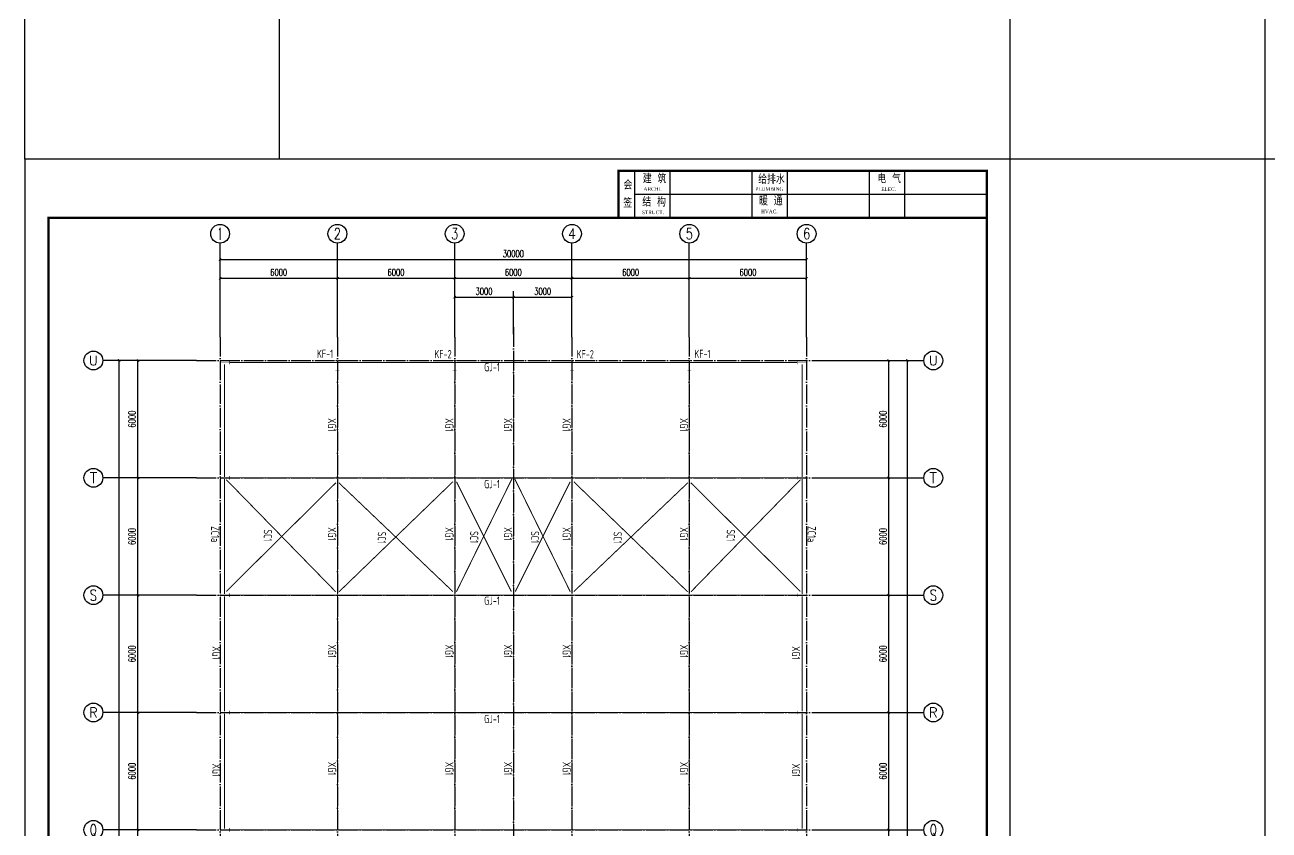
# Model space of a CAD drawing. Extents: x 14207793 to 14719554, y -1675802 to -1228715.
# Drawn here: x 14394017 to 14457655, y -1567432 to -1526262 of the extents above; entities that cross this region are included whole.
import ezdxf
from ezdxf.enums import TextEntityAlignment as Align

# ---------------------------------------------------------------- set-up
doc = ezdxf.new("R2010")
doc.units = 0
doc.header["$LTSCALE"] = 500
doc.header["$MEASUREMENT"] = 0
doc.linetypes.add('DASH', pattern=[0.35, 0.25, -0.1])
doc.linetypes.add('DOTE', pattern=[2.42, 2, -0.2, 0.02, -0.2])
doc.layers.get('0').update_dxf_attribs({"linetype": 'CONTINUOUS'})
doc.layers.get('DEFPOINTS').update_dxf_attribs({"color": 140, "linetype": 'CONTINUOUS'})
for name, color, linetype in [('01', 7, 'CONTINUOUS'), ('AXIS', 3, 'CONTINUOUS'), ('AXIS_TEXT', 7, 'CONTINUOUS'), ('DOTE', 8, 'DOTE'), ('PUB_TITLE', 4, 'CONTINUOUS'), ('墙__虚线', 2, 'CONTINUOUS'), ('层0', 7, 'CONTINUOUS')]:
    doc.layers.add(name, color=color, linetype=linetype)
doc.styles.add('_TCH_AXIS', font='COMPLEX', dxfattribs={"bigfont": 'GBCBIG'})
doc.styles.add('_TCH_DIM_T3', font='SIMPLEX', dxfattribs={"width": 0.705882, "bigfont": 'GBCBIG'})
doc.styles.add('COMPLEX', font='COMPLEX')
doc.styles.add('GHF', font='TIMES.TTF')
doc.styles.add('HZ', font='txt', dxfattribs={"width": 0.8, "bigfont": 'hztxt'})
doc.styles.add('TSSD_REIN', font='Tssdeng.shx', dxfattribs={"width": 0.65, "bigfont": 'hztxt.shx'})
doc.dimstyles.new('_TCH_ARCH&&120', dxfattribs={"dimtxt": 357, "dimasz": 120, "dimexe": 300, "dimexo": 360, "dimgap": 120, "dimtad": 1, "dimdec": 0, "dimzin": 0, "dimdsep": 46, "dimtxsty": '_TCH_DIM_T3', "dimblk": 'ARCHTICK', "dimcen": 0.09, "dimclrt": 7, "dimazin": 2, "dimtfac": 1, "dimtdec": 0, "dimtix": 1, "dimtmove": 2, "dimatfit": 3, "dimfxl": 0, "dimtolj": 1, "dimtzin": 0, "dimarcsym": 0})

# ---------------------------------------------------------------- blocks, each defined once
blk = doc.blocks.new('gffio')
at = {"layer": '墙__虚线'}
for points in [[(-433999, -56888), (-433999, -56868), (-434094, -56888), (-434199, -56868)], [(-434094, -56888), (-434199, -56868), (-434104, -56888)], [(-434199, -56868), (-434199, -56888), (-434104, -56888)], [(-434094, -56888), (-434104, -56888), (-434094, -57348), (-434104, -57348)], [(-434104, -57348), (-434199, -57348), (-434099, -57365), (-434199, -57368)], [(-434099, -57365), (-434199, -57368), (-433999, -57368)], [(-434094, -57348), (-434104, -57348), (-434058, -57361), (-434099, -57365)], [(-433999, -57368), (-434058, -57361), (-434099, -57365)], [(-434058, -57361), (-433999, -57368), (-434094, -57348), (-433999, -57348)]]:
    blk.add_solid(points, dxfattribs=at)
blk = doc.blocks.new('_ArchTick')
at = {"color": 0, "linetype": 'ByBlock', "const_width": 0.4}
blk.add_lwpolyline([(-0.5, -0.5), (0.5, 0.5)], dxfattribs=at)
blk = doc.blocks.new('*D597')
at = {"layer": 'AXIS', "color": 0, "lineweight": -2}
for p, q in [((14435560, -1567420), (14438500, -1567420)), ((14438200, -1573420), (14438200, -1567420)), ((14435560, -1573420), (14438500, -1573420))]:
    blk.add_line(p, q, dxfattribs=at)
at = {"layer": 'DEFPOINTS', "color": 0}
for p in [(14435200, -1567420), (14438200, -1567420), (14435200, -1573420)]:
    blk.add_point(p, dxfattribs=at)
at = {"layer": 'AXIS', "color": 0, "lineweight": -2, "xscale": 120, "yscale": 120, "zscale": 120}
for p, rotation in [((14438200, -1567420), 90), ((14438200, -1573420), 270)]:
    blk.add_blockref('_ArchTick', p, dxfattribs=dict(at, rotation=rotation))
at = {"layer": 'AXIS', "color": 7, "insert": (14437901.5, -1570420), "char_height": 357, "attachment_point": 5, "rotation": 90, "style": '_TCH_DIM_T3'}
blk.add_mtext('\\A1;6000', dxfattribs=at)
blk = doc.blocks.new('*D598')
at = {"layer": 'AXIS', "color": 0, "lineweight": -2}
for p, q in [((14435560, -1561420), (14438500, -1561420)), ((14438200, -1567420), (14438200, -1561420)), ((14435560, -1567420), (14438500, -1567420))]:
    blk.add_line(p, q, dxfattribs=at)
at = {"layer": 'DEFPOINTS', "color": 0}
for p in [(14435200, -1561420), (14438200, -1561420), (14435200, -1567420)]:
    blk.add_point(p, dxfattribs=at)
at = {"layer": 'AXIS', "color": 0, "lineweight": -2, "xscale": 120, "yscale": 120, "zscale": 120}
for p, rotation in [((14438200, -1561420), 90), ((14438200, -1567420), 270)]:
    blk.add_blockref('_ArchTick', p, dxfattribs=dict(at, rotation=rotation))
at = {"layer": 'AXIS', "color": 7, "insert": (14437901.5, -1564420), "char_height": 357, "attachment_point": 5, "rotation": 90, "style": '_TCH_DIM_T3'}
blk.add_mtext('\\A1;6000', dxfattribs=at)
blk = doc.blocks.new('*D599')
at = {"layer": 'AXIS', "color": 0, "lineweight": -2}
for p, q in [((14435560, -1555420), (14438500, -1555420)), ((14438200, -1561420), (14438200, -1555420)), ((14435560, -1561420), (14438500, -1561420))]:
    blk.add_line(p, q, dxfattribs=at)
at = {"layer": 'DEFPOINTS', "color": 0}
for p in [(14435200, -1555420), (14438200, -1555420), (14435200, -1561420)]:
    blk.add_point(p, dxfattribs=at)
at = {"layer": 'AXIS', "color": 0, "lineweight": -2, "xscale": 120, "yscale": 120, "zscale": 120}
for p, rotation in [((14438200, -1555420), 90), ((14438200, -1561420), 270)]:
    blk.add_blockref('_ArchTick', p, dxfattribs=dict(at, rotation=rotation))
at = {"layer": 'AXIS', "color": 7, "insert": (14437901.5, -1558420), "char_height": 357, "attachment_point": 5, "rotation": 90, "style": '_TCH_DIM_T3'}
blk.add_mtext('\\A1;6000', dxfattribs=at)
blk = doc.blocks.new('*D600')
at = {"layer": 'AXIS', "color": 0, "lineweight": -2}
for p, q in [((14435560, -1549420), (14438500, -1549420)), ((14438200, -1555420), (14438200, -1549420)), ((14435560, -1555420), (14438500, -1555420))]:
    blk.add_line(p, q, dxfattribs=at)
at = {"layer": 'DEFPOINTS', "color": 0}
for p in [(14435200, -1549420), (14438200, -1549420), (14435200, -1555420)]:
    blk.add_point(p, dxfattribs=at)
at = {"layer": 'AXIS', "color": 0, "lineweight": -2, "xscale": 120, "yscale": 120, "zscale": 120}
for p, rotation in [((14438200, -1549420), 90), ((14438200, -1555420), 270)]:
    blk.add_blockref('_ArchTick', p, dxfattribs=dict(at, rotation=rotation))
at = {"layer": 'AXIS', "color": 7, "insert": (14437901.5, -1552420), "char_height": 357, "attachment_point": 5, "rotation": 90, "style": '_TCH_DIM_T3'}
blk.add_mtext('\\A1;6000', dxfattribs=at)
blk = doc.blocks.new('*D601')
at = {"layer": 'AXIS', "color": 0, "lineweight": -2}
for p, q in [((14435560, -1543420), (14438500, -1543420)), ((14438200, -1549420), (14438200, -1543420)), ((14435560, -1549420), (14438500, -1549420))]:
    blk.add_line(p, q, dxfattribs=at)
at = {"layer": 'DEFPOINTS', "color": 0}
for p in [(14435200, -1543420), (14438200, -1543420), (14435200, -1549420)]:
    blk.add_point(p, dxfattribs=at)
at = {"layer": 'AXIS', "color": 0, "lineweight": -2, "xscale": 120, "yscale": 120, "zscale": 120}
for p, rotation in [((14438200, -1543420), 90), ((14438200, -1549420), 270)]:
    blk.add_blockref('_ArchTick', p, dxfattribs=dict(at, rotation=rotation))
at = {"layer": 'AXIS', "color": 7, "insert": (14437901.5, -1546420), "char_height": 357, "attachment_point": 5, "rotation": 90, "style": '_TCH_DIM_T3'}
blk.add_mtext('\\A1;6000', dxfattribs=at)
blk = doc.blocks.new('*D602')
at = {"layer": 'AXIS', "color": 0, "lineweight": -2}
for p, q in [((14435560, -1543420), (14439460, -1543420)), ((14439160, -1653820), (14439160, -1543420)), ((14435560, -1653820), (14439460, -1653820))]:
    blk.add_line(p, q, dxfattribs=at)
at = {"layer": 'DEFPOINTS', "color": 0}
for p in [(14435200, -1543420), (14439160, -1543420), (14435200, -1653820)]:
    blk.add_point(p, dxfattribs=at)
at = {"layer": 'AXIS', "color": 0, "lineweight": -2, "xscale": 120, "yscale": 120, "zscale": 120}
for p, rotation in [((14439160, -1543420), 90), ((14439160, -1653820), 270)]:
    blk.add_blockref('_ArchTick', p, dxfattribs=dict(at, rotation=rotation))
at = {"layer": 'AXIS', "color": 7, "insert": (14438861.5, -1598620), "char_height": 357, "attachment_point": 5, "rotation": 90, "style": '_TCH_DIM_T3'}
blk.add_mtext('\\A1;110400', dxfattribs=at)
blk = doc.blocks.new('*D616')
at = {"layer": 'AXIS', "color": 0, "lineweight": -2}
for p, q in [((14402440, -1567420), (14399500, -1567420)), ((14399800, -1573420), (14399800, -1567420)), ((14402440, -1573420), (14399500, -1573420))]:
    blk.add_line(p, q, dxfattribs=at)
at = {"layer": 'DEFPOINTS', "color": 0}
for p in [(14399800, -1567420), (14402800, -1567420), (14402800, -1573420)]:
    blk.add_point(p, dxfattribs=at)
at = {"layer": 'AXIS', "color": 0, "lineweight": -2, "xscale": 120, "yscale": 120, "zscale": 120}
for p, rotation in [((14399800, -1567420), 90), ((14399800, -1573420), 270)]:
    blk.add_blockref('_ArchTick', p, dxfattribs=dict(at, rotation=rotation))
at = {"layer": 'AXIS', "color": 7, "insert": (14399501.5, -1570420), "char_height": 357, "attachment_point": 5, "rotation": 90, "style": '_TCH_DIM_T3'}
blk.add_mtext('\\A1;6000', dxfattribs=at)
blk = doc.blocks.new('*D617')
at = {"layer": 'AXIS', "color": 0, "lineweight": -2}
for p, q in [((14402440, -1561420), (14399500, -1561420)), ((14399800, -1567420), (14399800, -1561420)), ((14402440, -1567420), (14399500, -1567420))]:
    blk.add_line(p, q, dxfattribs=at)
at = {"layer": 'DEFPOINTS', "color": 0}
for p in [(14399800, -1561420), (14402800, -1561420), (14402800, -1567420)]:
    blk.add_point(p, dxfattribs=at)
at = {"layer": 'AXIS', "color": 0, "lineweight": -2, "xscale": 120, "yscale": 120, "zscale": 120}
for p, rotation in [((14399800, -1561420), 90), ((14399800, -1567420), 270)]:
    blk.add_blockref('_ArchTick', p, dxfattribs=dict(at, rotation=rotation))
at = {"layer": 'AXIS', "color": 7, "insert": (14399501.5, -1564420), "char_height": 357, "attachment_point": 5, "rotation": 90, "style": '_TCH_DIM_T3'}
blk.add_mtext('\\A1;6000', dxfattribs=at)
blk = doc.blocks.new('*D618')
at = {"layer": 'AXIS', "color": 0, "lineweight": -2}
for p, q in [((14402440, -1555420), (14399500, -1555420)), ((14399800, -1561420), (14399800, -1555420)), ((14402440, -1561420), (14399500, -1561420))]:
    blk.add_line(p, q, dxfattribs=at)
at = {"layer": 'DEFPOINTS', "color": 0}
for p in [(14399800, -1555420), (14402800, -1555420), (14402800, -1561420)]:
    blk.add_point(p, dxfattribs=at)
at = {"layer": 'AXIS', "color": 0, "lineweight": -2, "xscale": 120, "yscale": 120, "zscale": 120}
for p, rotation in [((14399800, -1555420), 90), ((14399800, -1561420), 270)]:
    blk.add_blockref('_ArchTick', p, dxfattribs=dict(at, rotation=rotation))
at = {"layer": 'AXIS', "color": 7, "insert": (14399501.5, -1558420), "char_height": 357, "attachment_point": 5, "rotation": 90, "style": '_TCH_DIM_T3'}
blk.add_mtext('\\A1;6000', dxfattribs=at)
blk = doc.blocks.new('*D619')
at = {"layer": 'AXIS', "color": 0, "lineweight": -2}
for p, q in [((14402440, -1549420), (14399500, -1549420)), ((14399800, -1555420), (14399800, -1549420)), ((14402440, -1555420), (14399500, -1555420))]:
    blk.add_line(p, q, dxfattribs=at)
at = {"layer": 'DEFPOINTS', "color": 0}
for p in [(14399800, -1549420), (14402800, -1549420), (14402800, -1555420)]:
    blk.add_point(p, dxfattribs=at)
at = {"layer": 'AXIS', "color": 0, "lineweight": -2, "xscale": 120, "yscale": 120, "zscale": 120}
for p, rotation in [((14399800, -1549420), 90), ((14399800, -1555420), 270)]:
    blk.add_blockref('_ArchTick', p, dxfattribs=dict(at, rotation=rotation))
at = {"layer": 'AXIS', "color": 7, "insert": (14399501.5, -1552420), "char_height": 357, "attachment_point": 5, "rotation": 90, "style": '_TCH_DIM_T3'}
blk.add_mtext('\\A1;6000', dxfattribs=at)
blk = doc.blocks.new('*D620')
at = {"layer": 'AXIS', "color": 0, "lineweight": -2}
for p, q in [((14402440, -1543420), (14399500, -1543420)), ((14399800, -1549420), (14399800, -1543420)), ((14402440, -1549420), (14399500, -1549420))]:
    blk.add_line(p, q, dxfattribs=at)
at = {"layer": 'DEFPOINTS', "color": 0}
for p in [(14399800, -1543420), (14402800, -1543420), (14402800, -1549420)]:
    blk.add_point(p, dxfattribs=at)
at = {"layer": 'AXIS', "color": 0, "lineweight": -2, "xscale": 120, "yscale": 120, "zscale": 120}
for p, rotation in [((14399800, -1543420), 90), ((14399800, -1549420), 270)]:
    blk.add_blockref('_ArchTick', p, dxfattribs=dict(at, rotation=rotation))
at = {"layer": 'AXIS', "color": 7, "insert": (14399501.5, -1546420), "char_height": 357, "attachment_point": 5, "rotation": 90, "style": '_TCH_DIM_T3'}
blk.add_mtext('\\A1;6000', dxfattribs=at)
blk = doc.blocks.new('*D621')
at = {"layer": 'AXIS', "color": 0, "lineweight": -2}
for p, q in [((14402440, -1543420), (14398540, -1543420)), ((14398840, -1653820), (14398840, -1543420)), ((14402440, -1653820), (14398540, -1653820))]:
    blk.add_line(p, q, dxfattribs=at)
at = {"layer": 'DEFPOINTS', "color": 0}
for p in [(14398840, -1543420), (14402800, -1543420), (14402800, -1653820)]:
    blk.add_point(p, dxfattribs=at)
at = {"layer": 'AXIS', "color": 0, "lineweight": -2, "xscale": 120, "yscale": 120, "zscale": 120}
for p, rotation in [((14398840, -1543420), 90), ((14398840, -1653820), 270)]:
    blk.add_blockref('_ArchTick', p, dxfattribs=dict(at, rotation=rotation))
at = {"layer": 'AXIS', "color": 7, "insert": (14398541.5, -1598620), "char_height": 357, "attachment_point": 5, "rotation": 90, "style": '_TCH_DIM_T3'}
blk.add_mtext('\\A1;110400', dxfattribs=at)
blk = doc.blocks.new('*D628')
at = {"layer": 'AXIS', "color": 0, "lineweight": -2}
for p, q in [((14404000, -1541860), (14404000, -1538920)), ((14404000, -1539220), (14410000, -1539220)), ((14410000, -1541860), (14410000, -1538920))]:
    blk.add_line(p, q, dxfattribs=at)
at = {"layer": 'DEFPOINTS', "color": 0}
for p in [(14410000, -1539220), (14404000, -1542220), (14410000, -1542220)]:
    blk.add_point(p, dxfattribs=at)
at = {"layer": 'AXIS', "color": 0, "lineweight": -2, "xscale": 120, "yscale": 120, "zscale": 120, "rotation": 180}
blk.add_blockref('_ArchTick', (14404000, -1539220), dxfattribs=at)
at = {"layer": 'AXIS', "color": 0, "lineweight": -2, "xscale": 120, "yscale": 120, "zscale": 120}
blk.add_blockref('_ArchTick', (14410000, -1539220), dxfattribs=at)
at = {"layer": 'AXIS', "color": 7, "insert": (14407000, -1538921.5), "char_height": 357, "attachment_point": 5, "style": '_TCH_DIM_T3'}
blk.add_mtext('\\A1;6000', dxfattribs=at)
blk = doc.blocks.new('*D629')
at = {"layer": 'AXIS', "color": 0, "lineweight": -2}
for p, q in [((14410000, -1541860), (14410000, -1538920)), ((14410000, -1539220), (14416000, -1539220)), ((14416000, -1541860), (14416000, -1538920))]:
    blk.add_line(p, q, dxfattribs=at)
at = {"layer": 'DEFPOINTS', "color": 0}
for p in [(14416000, -1539220), (14410000, -1542220), (14416000, -1542220)]:
    blk.add_point(p, dxfattribs=at)
at = {"layer": 'AXIS', "color": 0, "lineweight": -2, "xscale": 120, "yscale": 120, "zscale": 120, "rotation": 180}
blk.add_blockref('_ArchTick', (14410000, -1539220), dxfattribs=at)
at = {"layer": 'AXIS', "color": 0, "lineweight": -2, "xscale": 120, "yscale": 120, "zscale": 120}
blk.add_blockref('_ArchTick', (14416000, -1539220), dxfattribs=at)
at = {"layer": 'AXIS', "color": 7, "insert": (14413000, -1538921.5), "char_height": 357, "attachment_point": 5, "style": '_TCH_DIM_T3'}
blk.add_mtext('\\A1;6000', dxfattribs=at)
blk = doc.blocks.new('*D630')
at = {"layer": 'AXIS', "color": 0, "lineweight": -2}
for p, q in [((14416000, -1541860), (14416000, -1538920)), ((14416000, -1539220), (14422000, -1539220)), ((14422000, -1541860), (14422000, -1538920))]:
    blk.add_line(p, q, dxfattribs=at)
at = {"layer": 'DEFPOINTS', "color": 0}
for p in [(14422000, -1539220), (14416000, -1542220), (14422000, -1542220)]:
    blk.add_point(p, dxfattribs=at)
at = {"layer": 'AXIS', "color": 0, "lineweight": -2, "xscale": 120, "yscale": 120, "zscale": 120, "rotation": 180}
blk.add_blockref('_ArchTick', (14416000, -1539220), dxfattribs=at)
at = {"layer": 'AXIS', "color": 0, "lineweight": -2, "xscale": 120, "yscale": 120, "zscale": 120}
blk.add_blockref('_ArchTick', (14422000, -1539220), dxfattribs=at)
at = {"layer": 'AXIS', "color": 7, "insert": (14419000, -1538921.5), "char_height": 357, "attachment_point": 5, "style": '_TCH_DIM_T3'}
blk.add_mtext('\\A1;6000', dxfattribs=at)
blk = doc.blocks.new('*D631')
at = {"layer": 'AXIS', "color": 0, "lineweight": -2}
for p, q in [((14422000, -1541860), (14422000, -1538920)), ((14422000, -1539220), (14428000, -1539220)), ((14428000, -1541860), (14428000, -1538920))]:
    blk.add_line(p, q, dxfattribs=at)
at = {"layer": 'DEFPOINTS', "color": 0}
for p in [(14428000, -1539220), (14422000, -1542220), (14428000, -1542220)]:
    blk.add_point(p, dxfattribs=at)
at = {"layer": 'AXIS', "color": 0, "lineweight": -2, "xscale": 120, "yscale": 120, "zscale": 120, "rotation": 180}
blk.add_blockref('_ArchTick', (14422000, -1539220), dxfattribs=at)
at = {"layer": 'AXIS', "color": 0, "lineweight": -2, "xscale": 120, "yscale": 120, "zscale": 120}
blk.add_blockref('_ArchTick', (14428000, -1539220), dxfattribs=at)
at = {"layer": 'AXIS', "color": 7, "insert": (14425000, -1538921.5), "char_height": 357, "attachment_point": 5, "style": '_TCH_DIM_T3'}
blk.add_mtext('\\A1;6000', dxfattribs=at)
blk = doc.blocks.new('*D632')
at = {"layer": 'AXIS', "color": 0, "lineweight": -2}
for p, q in [((14428000, -1541860), (14428000, -1538920)), ((14428000, -1539220), (14434000, -1539220)), ((14434000, -1541860), (14434000, -1538920))]:
    blk.add_line(p, q, dxfattribs=at)
at = {"layer": 'DEFPOINTS', "color": 0}
for p in [(14434000, -1539220), (14428000, -1542220), (14434000, -1542220)]:
    blk.add_point(p, dxfattribs=at)
at = {"layer": 'AXIS', "color": 0, "lineweight": -2, "xscale": 120, "yscale": 120, "zscale": 120, "rotation": 180}
blk.add_blockref('_ArchTick', (14428000, -1539220), dxfattribs=at)
at = {"layer": 'AXIS', "color": 0, "lineweight": -2, "xscale": 120, "yscale": 120, "zscale": 120}
blk.add_blockref('_ArchTick', (14434000, -1539220), dxfattribs=at)
at = {"layer": 'AXIS', "color": 7, "insert": (14431000, -1538921.5), "char_height": 357, "attachment_point": 5, "style": '_TCH_DIM_T3'}
blk.add_mtext('\\A1;6000', dxfattribs=at)
blk = doc.blocks.new('*D633')
at = {"layer": 'AXIS', "color": 0, "lineweight": -2}
for p, q in [((14404000, -1541860), (14404000, -1537960)), ((14434000, -1541860), (14434000, -1537960)), ((14404000, -1538260), (14434000, -1538260))]:
    blk.add_line(p, q, dxfattribs=at)
at = {"layer": 'DEFPOINTS', "color": 0}
for p in [(14434000, -1538260), (14404000, -1542220), (14434000, -1542220)]:
    blk.add_point(p, dxfattribs=at)
at = {"layer": 'AXIS', "color": 0, "lineweight": -2, "xscale": 120, "yscale": 120, "zscale": 120, "rotation": 180}
blk.add_blockref('_ArchTick', (14404000, -1538260), dxfattribs=at)
at = {"layer": 'AXIS', "color": 0, "lineweight": -2, "xscale": 120, "yscale": 120, "zscale": 120}
blk.add_blockref('_ArchTick', (14434000, -1538260), dxfattribs=at)
at = {"layer": 'AXIS', "color": 7, "insert": (14419000, -1537961.5), "char_height": 357, "attachment_point": 5, "style": '_TCH_DIM_T3'}
blk.add_mtext('\\A1;30000', dxfattribs=at)
blk = doc.blocks.new('_AXISO')
blk.add_circle((0, 0), 0.5)
at = {"layer": 'AXIS_TEXT', "style": 'COMPLEX', "width": 1.041667}
blk.add_attdef('A', text='', height=0.56, dxfattribs=at).set_placement((-0.25, -0.28), (0.25, -0.28), align=Align.FIT)
blk = doc.blocks.new('*D733')
at = {"layer": 'AXIS', "color": 0, "lineweight": -2}
for p, q in [((14416000, -1542080), (14416000, -1539880)), ((14419000, -1542080), (14419000, -1539880)), ((14416000, -1540180), (14419000, -1540180))]:
    blk.add_line(p, q, dxfattribs=at)
at = {"layer": 'DEFPOINTS', "color": 0}
for p in [(14419000, -1540180), (14416000, -1542440), (14419000, -1542440)]:
    blk.add_point(p, dxfattribs=at)
at = {"layer": 'AXIS', "color": 0, "lineweight": -2, "xscale": 120, "yscale": 120, "zscale": 120, "rotation": 180}
blk.add_blockref('_ArchTick', (14416000, -1540180), dxfattribs=at)
at = {"layer": 'AXIS', "color": 0, "lineweight": -2, "xscale": 120, "yscale": 120, "zscale": 120}
blk.add_blockref('_ArchTick', (14419000, -1540180), dxfattribs=at)
at = {"layer": 'AXIS', "color": 7, "insert": (14417500, -1539881.5), "char_height": 357, "attachment_point": 5, "style": '_TCH_DIM_T3'}
blk.add_mtext('\\A1;3000', dxfattribs=at)
blk = doc.blocks.new('*D734')
at = {"layer": 'AXIS', "color": 0, "lineweight": -2}
for p, q in [((14419000, -1542080), (14419000, -1539880)), ((14422000, -1542080), (14422000, -1539880)), ((14419000, -1540180), (14422000, -1540180))]:
    blk.add_line(p, q, dxfattribs=at)
at = {"layer": 'DEFPOINTS', "color": 0}
for p in [(14422000, -1540180), (14419000, -1542440), (14422000, -1542440)]:
    blk.add_point(p, dxfattribs=at)
at = {"layer": 'AXIS', "color": 0, "lineweight": -2, "xscale": 120, "yscale": 120, "zscale": 120, "rotation": 180}
blk.add_blockref('_ArchTick', (14419000, -1540180), dxfattribs=at)
at = {"layer": 'AXIS', "color": 0, "lineweight": -2, "xscale": 120, "yscale": 120, "zscale": 120}
blk.add_blockref('_ArchTick', (14422000, -1540180), dxfattribs=at)
at = {"layer": 'AXIS', "color": 7, "insert": (14420500, -1539881.5), "char_height": 357, "attachment_point": 5, "style": '_TCH_DIM_T3'}
blk.add_mtext('\\A1;3000', dxfattribs=at)

msp = doc.modelspace()

# ---------------------------------------------------------------- linework, layer by layer
at = {"color": 4}
for p, q in [((14424377.5, -1536122.5), (14424377.5, -1533722.5)), ((14425217.5, -1536122.5), (14425217.5, -1533722.5)), ((14427017.5, -1536122.5), (14427017.5, -1533722.5)), ((14431217.5, -1536122.5), (14431217.5, -1533722.5)), ((14433017.5, -1536122.5), (14433017.5, -1533722.5)), ((14437217.5, -1536122.5), (14437217.5, -1533722.5)), ((14439017.5, -1536122.5), (14439017.5, -1533722.5)), ((14443217.5, -1533722.5), (14443217.5, -1536122.5)), ((14425217.5, -1534922.5), (14443217.5, -1534922.5))]:
    msp.add_line(p, q, dxfattribs=at)
at = {"color": 6}
for points in [[(14394017.5, -1519247.5), (14407030, -1519247.5), (14407030, -1533122.5), (14394017.5, -1533122.5)], [(14444417.5, -1519247.5), (14457430, -1519247.5), (14457430, -1533122.5), (14444417.5, -1533122.5)]]:
    msp.add_lwpolyline(points, close=True, dxfattribs=at)
at = {"color": 4, "const_width": 120, "elevation": 1200}
msp.add_lwpolyline([(14443217.5, -1533722.5), (14443217.5, -1536122.5), (14424377.5, -1536122.5), (14424377.5, -1533722.5)], close=True, dxfattribs=at)
at = {"color": 4, "const_width": 50}
for points, elevation in [([(14404232.64, -1549375), (14404232.64, -1543618.67)], -967.6), ([(14419000, -1549370), (14419000, -1543570)], 0), ([(14433767.36, -1549375), (14433767.36, -1543618.67)], -967.6), ([(14410000, -1549370), (14410000, -1543970)], -967.6), ([(14416000, -1549370), (14416000, -1543970)], -967.6), ([(14422000, -1549370), (14422000, -1543970)], -967.6), ([(14428000, -1549370), (14428000, -1543970)], -967.6), ([(14409915, -1555247.5), (14404317.64, -1549513.28)], 7002.51), ([(14410000, -1549470), (14410000, -1555370)], -967.6), ([(14416000, -1549470), (14416000, -1555370)], -967.6), ([(14418925, -1549480), (14416090, -1555240)], 7002.51), ([(14419000, -1549470), (14419000, -1555370)], -967.6), ([(14419075, -1549480), (14421910, -1555240)], 7002.51), ([(14422000, -1549470), (14422000, -1555370)], -967.6), ([(14428000, -1549470), (14428000, -1555370)], -967.6), ([(14428085, -1555247.5), (14433682.36, -1549513.28)], 7002.51), ([(14409925, -1549672.5), (14404315, -1555232.5)], 7002.51), ([(14410075, -1549672.5), (14415910, -1555240)], 7002.51), ([(14410085, -1555247.5), (14415910, -1549620)], 7002.51), ([(14418902.5, -1555242.5), (14416090, -1549620)], 7002.51), ([(14419097.5, -1555242.5), (14421910, -1549620)], 7002.51), ([(14427915, -1555247.5), (14422090, -1549620)], 7002.51), ([(14427925, -1549672.5), (14422090, -1555240)], 7002.51), ([(14428075, -1549672.5), (14433685, -1555232.5)], 7002.51), ([(14404232.64, -1555475), (14404232.64, -1561365)], -967.6), ([(14410000, -1555470), (14410000, -1561370)], -967.6), ([(14416000, -1555470), (14416000, -1561370)], -967.6), ([(14419000, -1555470), (14419000, -1561370)], -967.6), ([(14422000, -1555470), (14422000, -1561370)], -967.6), ([(14428000, -1555470), (14428000, -1561370)], -967.6), ([(14433767.36, -1555475), (14433767.36, -1561365)], -967.6), ([(14404232.64, -1561475), (14404232.64, -1567365)], -967.6), ([(14410000, -1561470), (14410000, -1567370)], -967.6), ([(14416000, -1561470), (14416000, -1567370)], -967.6), ([(14419000, -1561470), (14419000, -1567370)], -967.6), ([(14422000, -1561470), (14422000, -1567370)], -967.6), ([(14428000, -1561470), (14428000, -1567370)], -967.6), ([(14433767.36, -1561475), (14433767.36, -1567365)], -967.6)]:
    msp.add_lwpolyline(points, dxfattribs=dict(at, elevation=elevation))
at = {"color": 3, "const_width": 50}
for points in [[(14404500, -1543520), (14433500, -1543520)], [(14404500, -1549420), (14433500, -1549420)], [(14404500, -1555420), (14433500, -1555420)], [(14404500, -1561420), (14433500, -1561420)], [(14404500, -1567420), (14433500, -1567420)]]:
    msp.add_lwpolyline(points, dxfattribs=at)
at = {"color": 6, "linetype": 'DASH', "const_width": 50, "elevation": -967.6}
for points in [[(14404232.64, -1549475), (14404232.64, -1555365)], [(14433767.36, -1549475), (14433767.36, -1555365)]]:
    msp.add_lwpolyline(points, dxfattribs=at)
at = {"layer": 'AXIS'}
for p, q in [((14404000, -1542220), (14404000, -1537420)), ((14410000, -1542220), (14410000, -1537420)), ((14416000, -1542220), (14416000, -1537420)), ((14422000, -1542220), (14422000, -1537420)), ((14428000, -1542220), (14428000, -1537420)), ((14434000, -1542220), (14434000, -1537420)), ((14402800, -1543420), (14398000, -1543420)), ((14435200, -1543420), (14440000, -1543420)), ((14402800, -1549420), (14398000, -1549420)), ((14435200, -1549420), (14440000, -1549420)), ((14402800, -1555420), (14398000, -1555420)), ((14435200, -1555420), (14440000, -1555420)), ((14402800, -1561420), (14398000, -1561420)), ((14435200, -1561420), (14440000, -1561420)), ((14402800, -1567420), (14398000, -1567420)), ((14435200, -1567420), (14440000, -1567420))]:
    msp.add_line(p, q, dxfattribs=at)
at = {"layer": 'DOTE'}
for p, q in [((14419000, -1541720), (14419000, -1655520)), ((14404000, -1542220), (14404000, -1655020)), ((14410000, -1542220), (14410000, -1655020)), ((14416000, -1542220), (14416000, -1655020)), ((14422000, -1542220), (14422000, -1655020)), ((14428000, -1542220), (14428000, -1655020)), ((14434000, -1542220), (14434000, -1655020)), ((14402800, -1543420), (14435200, -1543420)), ((14402800, -1549420), (14435200, -1549420)), ((14402800, -1555420), (14435200, -1555420)), ((14402800, -1561420), (14435200, -1561420)), ((14402800, -1567420), (14435200, -1567420))]:
    msp.add_line(p, q, dxfattribs=at)
at = {"layer": 'PUB_TITLE'}
for points in [[(14444417.5, -1675802.5), (14444417.5, -1533122.5), (14394017.5, -1533122.5), (14394017.5, -1675802.5)], [(14507830, -1675802.5), (14507830, -1533122.5), (14457430, -1533122.5), (14457430, -1675802.5)]]:
    msp.add_lwpolyline(points, close=True, dxfattribs=at)
at = {"layer": 'PUB_TITLE', "const_width": 120}
msp.add_lwpolyline([(14443217.5, -1674602.5), (14443217.5, -1536122.5), (14395217.5, -1536122.5), (14395217.5, -1674602.5)], close=True, dxfattribs=at)

# ---------------------------------------------------------------- block references
at = {"layer": 'AXIS'}
ref = msp.add_blockref('_AXISO', (14404000, -1536940), dxfattribs=dict(at, xscale=960, yscale=960, zscale=960))
ref.add_attrib('A', '1', dxfattribs={"layer": 'AXIS_TEXT', "height": 617.67, "style": '_TCH_AXIS'}).set_placement((14403867.64, -1537248.83), (14404132.36, -1537248.83), align=Align.FIT)
ref = msp.add_blockref('_AXISO', (14410000, -1536940), dxfattribs=dict(at, xscale=960, yscale=960, zscale=960))
ref.add_attrib('A', '2', dxfattribs={"layer": 'AXIS_TEXT', "height": 559.14, "style": '_TCH_AXIS'}).set_placement((14409813.62, -1537219.57), (14410186.38, -1537219.57), align=Align.FIT)
ref = msp.add_blockref('_AXISO', (14416000, -1536940), dxfattribs=dict(at, xscale=960, yscale=960, zscale=960))
ref.add_attrib('A', '3', dxfattribs={"layer": 'AXIS_TEXT', "height": 559.14, "style": '_TCH_AXIS'}).set_placement((14415813.62, -1537219.57), (14416186.38, -1537219.57), align=Align.FIT)
ref = msp.add_blockref('_AXISO', (14422000, -1536940), dxfattribs=dict(at, xscale=960, yscale=960, zscale=960))
ref.add_attrib('A', '4', dxfattribs={"layer": 'AXIS_TEXT', "height": 534.53, "style": '_TCH_AXIS'}).set_placement((14421796.37, -1537207.27), (14422203.63, -1537207.27), align=Align.FIT)
ref = msp.add_blockref('_AXISO', (14428000, -1536940), dxfattribs=dict(at, xscale=960, yscale=960, zscale=960))
ref.add_attrib('A', '5', dxfattribs={"layer": 'AXIS_TEXT', "height": 559.14, "style": '_TCH_AXIS'}).set_placement((14427813.62, -1537219.57), (14428186.38, -1537219.57), align=Align.FIT)
ref = msp.add_blockref('_AXISO', (14434000, -1536940), dxfattribs=dict(at, xscale=960, yscale=960, zscale=960))
ref.add_attrib('A', '6', dxfattribs={"layer": 'AXIS_TEXT', "height": 559.14, "style": '_TCH_AXIS'}).set_placement((14433813.62, -1537219.57), (14434186.38, -1537219.57), align=Align.FIT)
ref = msp.add_blockref('_AXISO', (14397520, -1543420), dxfattribs=dict(at, xscale=960, yscale=960, zscale=960))
ref.add_attrib('A', 'U', dxfattribs={"layer": 'AXIS_TEXT', "height": 486.62, "style": '_TCH_AXIS'}).set_placement((14397288.28, -1543663.31), (14397751.72, -1543663.31), align=Align.FIT)
ref = msp.add_blockref('_AXISO', (14440480, -1543420), dxfattribs=dict(at, xscale=960, yscale=960, zscale=960))
ref.add_attrib('A', 'U', dxfattribs={"layer": 'AXIS_TEXT', "height": 486.62, "style": '_TCH_AXIS'}).set_placement((14440248.28, -1543663.31), (14440711.72, -1543663.31), align=Align.FIT)
ref = msp.add_blockref('_AXISO', (14397520, -1549420), dxfattribs=dict(at, xscale=960, yscale=960, zscale=960))
ref.add_attrib('A', 'T', dxfattribs={"layer": 'AXIS_TEXT', "height": 546.83, "style": '_TCH_AXIS'}).set_placement((14397324.7, -1549693.41), (14397715.3, -1549693.41), align=Align.FIT)
ref = msp.add_blockref('_AXISO', (14440480, -1549420), dxfattribs=dict(at, xscale=960, yscale=960, zscale=960))
ref.add_attrib('A', 'T', dxfattribs={"layer": 'AXIS_TEXT', "height": 546.83, "style": '_TCH_AXIS'}).set_placement((14440284.7, -1549693.41), (14440675.3, -1549693.41), align=Align.FIT)
ref = msp.add_blockref('_AXISO', (14397520, -1555420), dxfattribs=dict(at, xscale=960, yscale=960, zscale=960))
ref.add_attrib('A', 'S', dxfattribs={"layer": 'AXIS_TEXT', "height": 559.14, "style": '_TCH_AXIS'}).set_placement((14397333.62, -1555699.57), (14397706.38, -1555699.57), align=Align.FIT)
ref = msp.add_blockref('_AXISO', (14440480, -1555420), dxfattribs=dict(at, xscale=960, yscale=960, zscale=960))
ref.add_attrib('A', 'S', dxfattribs={"layer": 'AXIS_TEXT', "height": 559.14, "style": '_TCH_AXIS'}).set_placement((14440293.62, -1555699.57), (14440666.38, -1555699.57), align=Align.FIT)
ref = msp.add_blockref('_AXISO', (14397520, -1561420), dxfattribs=dict(at, xscale=960, yscale=960, zscale=960))
ref.add_attrib('A', 'R', dxfattribs={"layer": 'AXIS_TEXT', "height": 510.22, "style": '_TCH_AXIS'}).set_placement((14397301.33, -1561675.11), (14397738.67, -1561675.11), align=Align.FIT)
ref = msp.add_blockref('_AXISO', (14440480, -1561420), dxfattribs=dict(at, xscale=960, yscale=960, zscale=960))
ref.add_attrib('A', 'R', dxfattribs={"layer": 'AXIS_TEXT', "height": 510.22, "style": '_TCH_AXIS'}).set_placement((14440261.33, -1561675.11), (14440698.67, -1561675.11), align=Align.FIT)
ref = msp.add_blockref('_AXISO', (14397520, -1567420), dxfattribs=dict(at, xscale=960, yscale=960, zscale=960))
ref.add_attrib('A', 'Q', dxfattribs={"layer": 'AXIS_TEXT', "height": 572.31, "style": '_TCH_AXIS', "width": 0.807692}).set_placement((14397343.9, -1567706.16), (14397696.1, -1567706.16), align=Align.FIT)
ref = msp.add_blockref('_AXISO', (14440480, -1567420), dxfattribs=dict(at, xscale=960, yscale=960, zscale=960))
ref.add_attrib('A', 'Q', dxfattribs={"layer": 'AXIS_TEXT', "height": 572.31, "style": '_TCH_AXIS', "width": 0.807692}).set_placement((14440303.9, -1567706.16), (14440656.1, -1567706.16), align=Align.FIT)
at = {"layer": '层0'}
for p, rotation in [((14461368.13, -1977619.45), 270), ((13975900.55, -1600788.13), 180), ((13981900.55, -1600788.13), 180), ((13987900.55, -1600788.13), 180), ((13993900.55, -1600788.13), 180), ((14490868.13, -1977619.45), 270), ((14461368.13, -1983519.45), 270), ((14490868.13, -1983519.45), 270), ((14461368.13, -1989519.45), 270), ((14490868.13, -1989519.45), 270), ((14461368.13, -1995519.45), 270), ((14490868.13, -1995519.45), 270), ((14461368.13, -2001519.45), 270), ((14490868.13, -2001519.45), 270)]:
    msp.add_blockref('gffio', p, dxfattribs=dict(at, rotation=rotation))

# ---------------------------------------------------------------- texts
at = {"color": 2, "style": 'HZ', "width": 0.8}
for s, p in [('会', (14424632.86, -1534675.64)), ('建 筑', (14425621.86, -1534350.38)), ('给排水', (14431520.93, -1534381.87)), ('电 气', (14437622.14, -1534351.52)), ('签', (14424621.43, -1535600.02)), ('结 构', (14425597.7, -1535543.9)), ('暖 通', (14431566.72, -1535489.94))]:
    msp.add_text(s, height=420, dxfattribs=at).set_placement(p)
at = {"color": 2, "style": 'GHF'}
for s, p in [('ARCHI.', (14425664.19, -1534741.14)), ('PLUMBING', (14431377, -1534742.29)), ('ELEC.', (14437818.49, -1534746.65)), ('STRUCT.', (14425579.56, -1535937.99)), ('HVAC.', (14431670.09, -1535890.59))]:
    msp.add_text(s, height=180, dxfattribs=at).set_placement(p)
at = {"layer": '01', "color": 4, "style": 'TSSD_REIN', "width": 0.65}
for s, p in [('KF-1', (14408956.02, -1543290, -6660.41)), ('KF-2', (14414963.52, -1543307.5, -6660.41)), ('KF-2', (14422238.52, -1543310, -6660.41)), ('KF-1', (14428258.52, -1543292.5, -6660.41))]:
    msp.add_text(s, height=420, dxfattribs=at).set_placement(p)
at = {"layer": '01', "color": 6, "style": 'TSSD_REIN', "width": 0.65}
for p in [(14417507.5, -1543972.5), (14417507.5, -1549952.5), (14417507.5, -1555910), (14417507.5, -1561960)]:
    msp.add_text('GJ-1', height=420, dxfattribs=at).set_placement(p)
at = {"layer": '01', "color": 4, "style": 'TSSD_REIN', "width": 0.65}
for s, p in [('XG1', (14409518.96, -1546368.69, 16539.03)), ('XG1', (14415518.96, -1546368.69, 16539.03)), ('XG1', (14418518.96, -1546368.69, 17506.63)), ('XG1', (14421518.96, -1546368.69, 16539.03)), ('XG1', (14427518.96, -1546368.69, 16539.03)), ('SC1', (14406235.14, -1552058.28, -6660.41)), ('XG1', (14409518.96, -1551946.31, 16539.03)), ('XG1', (14415518.96, -1551946.31, 16539.03)), ('XG1', (14418518.96, -1551946.31, 16539.03)), ('XG1', (14421518.96, -1551946.31, 16539.03)), ('XG1', (14427518.96, -1551946.31, 16539.03)), ('SC1', (14429913.52, -1552058.28, -6660.41)), ('SC1', (14412066.02, -1552175.78, -6660.41)), ('SC1', (14416786.4, -1552144.49, 342.1)), ('SC1', (14419894.76, -1552144.49, 342.1)), ('SC1', (14424127.64, -1552175.78, -6660.41)), ('XG1', (14403606.46, -1558031.19, 16539.03)), ('XG1', (14409518.96, -1557946.31, 16539.03)), ('XG1', (14415518.96, -1557946.31, 16539.03)), ('XG1', (14418518.96, -1557946.31, 16539.03)), ('XG1', (14421518.96, -1557946.31, 16539.03)), ('XG1', (14427518.96, -1557946.31, 16539.03)), ('XG1', (14433247.06, -1558031.19, 15571.43)), ('XG1', (14403606.46, -1564031.19, 16539.03)), ('XG1', (14409518.96, -1563946.31, 16539.03)), ('XG1', (14415518.96, -1563946.31, 16539.03)), ('XG1', (14418518.96, -1563946.31, 16539.03)), ('XG1', (14421518.96, -1563946.31, 16539.03)), ('XG1', (14427518.96, -1563946.31, 16539.03)), ('XG1', (14433247.06, -1564031.19, 15571.43))]:
    msp.add_text(s, height=420, rotation=270, dxfattribs=at).set_placement(p)
at = {"layer": '01', "color": 6, "style": 'TSSD_REIN', "width": 0.65}
for p in [(14403543.96, -1551888.69, 16539.03), (14434052.19, -1551888.69, 16539.03)]:
    msp.add_text('ZC1a', height=420, rotation=270, dxfattribs=at).set_placement(p)

# ---------------------------------------------------------------- dimensions: what is measured, and where the dimension line sits
at = {"layer": 'AXIS'}
for p1, p2, distance, picture, middle in [((14404000, -1542220), (14434000, -1542220), 3960, '*D633', (14419000, -1537961.5)), ((14404000, -1542220), (14410000, -1542220), 3000, '*D628', (14407000, -1538921.5)), ((14410000, -1542220), (14416000, -1542220), 3000, '*D629', (14413000, -1538921.5)), ((14416000, -1542220), (14422000, -1542220), 3000, '*D630', (14419000, -1538921.5)), ((14422000, -1542220), (14428000, -1542220), 3000, '*D631', (14425000, -1538921.5)), ((14428000, -1542220), (14434000, -1542220), 3000, '*D632', (14431000, -1538921.5)), ((14402800, -1653820), (14402800, -1543420), 3960, '*D621', (14398541.5, -1598620)), ((14402800, -1549420), (14402800, -1543420), 3000, '*D620', (14399501.5, -1546420)), ((14435200, -1549420), (14435200, -1543420), -3000, '*D601', (14437901.5, -1546420)), ((14435200, -1653820), (14435200, -1543420), -3960, '*D602', (14438861.5, -1598620)), ((14402800, -1555420), (14402800, -1549420), 3000, '*D619', (14399501.5, -1552420)), ((14435200, -1555420), (14435200, -1549420), -3000, '*D600', (14437901.5, -1552420)), ((14402800, -1561420), (14402800, -1555420), 3000, '*D618', (14399501.5, -1558420)), ((14435200, -1561420), (14435200, -1555420), -3000, '*D599', (14437901.5, -1558420)), ((14402800, -1567420), (14402800, -1561420), 3000, '*D617', (14399501.5, -1564420)), ((14435200, -1567420), (14435200, -1561420), -3000, '*D598', (14437901.5, -1564420)), ((14402800, -1573420), (14402800, -1567420), 3000, '*D616', (14399501.5, -1570420)), ((14435200, -1573420), (14435200, -1567420), -3000, '*D597', (14437901.5, -1570420))]:
    dim = msp.add_aligned_dim(p1=p1, p2=p2, distance=distance, dimstyle='_TCH_ARCH&&120', dxfattribs=at)
    dim.commit()
    dim.dimension.update_dxf_attribs({"geometry": picture, "text_midpoint": middle})
for base, p1, p2, picture, middle in [((14419000, -1540180), (14416000, -1542440), (14419000, -1542440), '*D733', (14417500, -1539881.5)), ((14422000, -1540180), (14419000, -1542440), (14422000, -1542440), '*D734', (14420500, -1539881.5))]:
    dim = msp.add_linear_dim(base=base, p1=p1, p2=p2, dimstyle='_TCH_ARCH&&120', dxfattribs=at)
    dim.commit()
    dim.dimension.update_dxf_attribs({"geometry": picture, "text_midpoint": middle})

doc.saveas('drawing.dxf')
